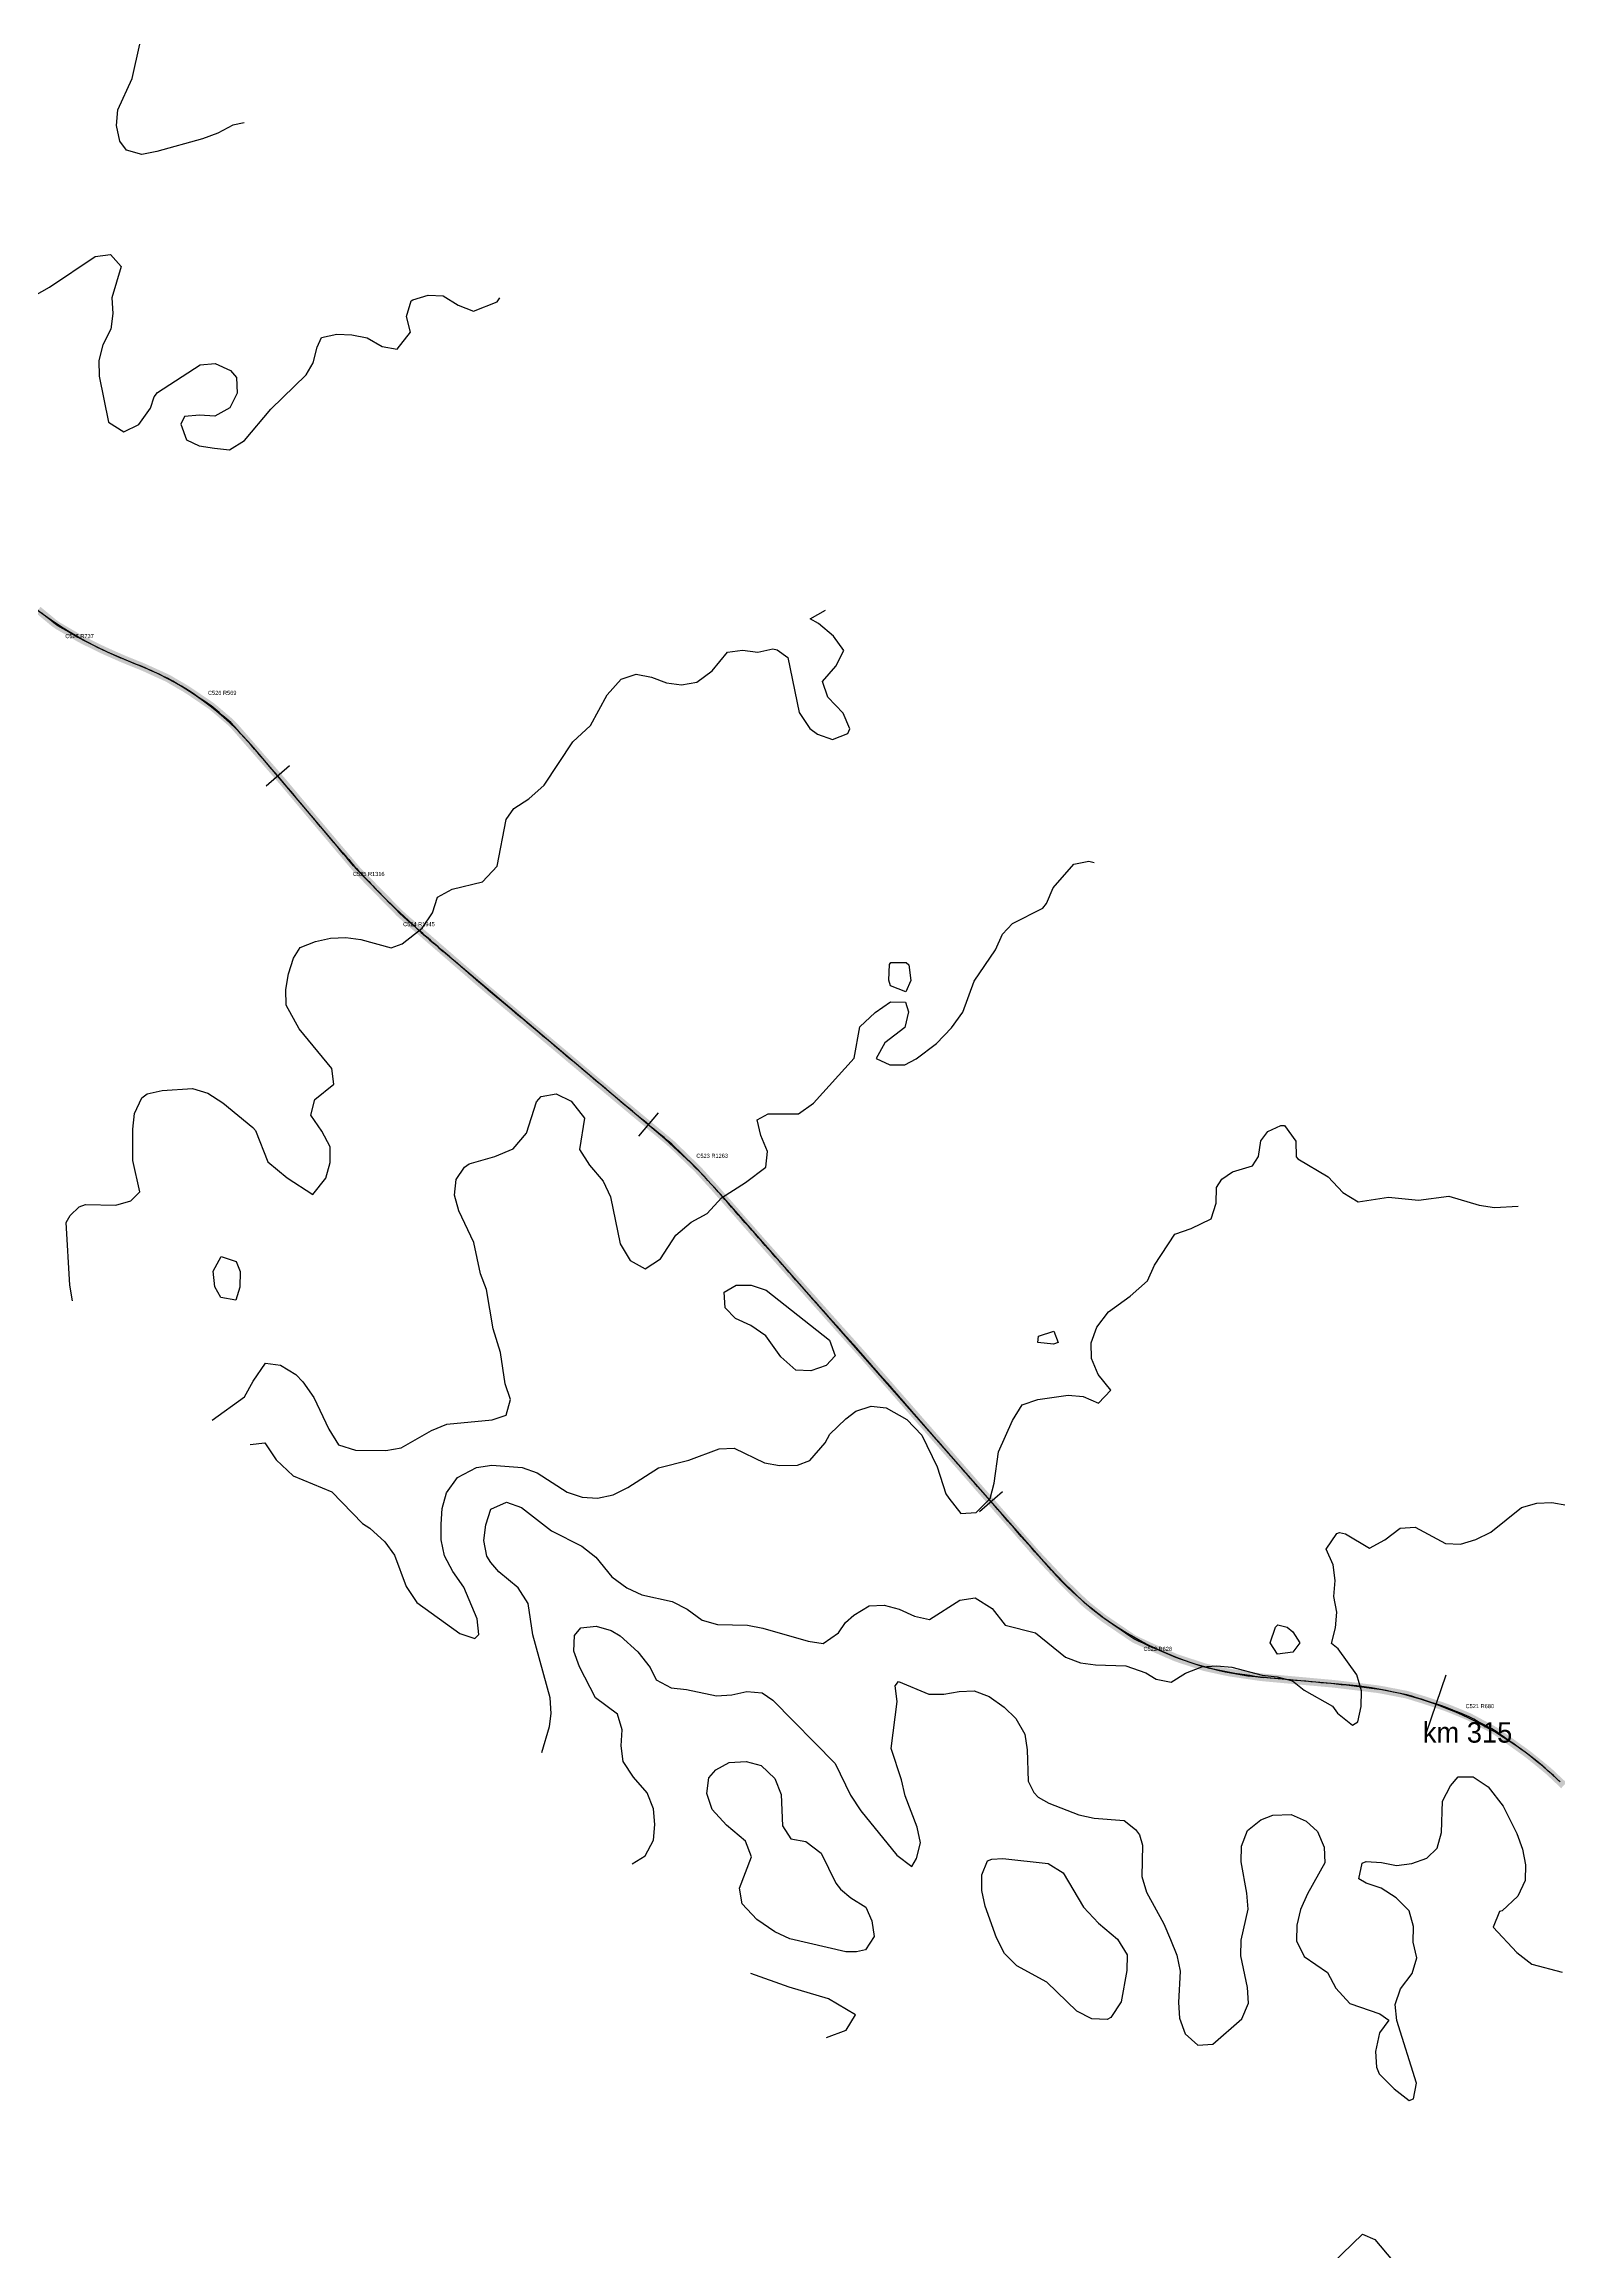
# Model space of a CAD drawing. Header units: metres. Extents: x 697254 to 930473, y 8023396 to 8227001.
# Drawn here: x 727319 to 730290, y 8208866 to 8213196 of the extents above; entities that cross this region are included whole.
import ezdxf

# ---------------------------------------------------------------- set-up
doc = ezdxf.new("R2010")
doc.units = ezdxf.units.M
for name, color, linetype in [('ALIGNMENT_FITTED', 4, 'Continuous'), ('CENTRELINE', 7, 'Continuous'), ('CHAINAGE', 7, 'Continuous'), ('CONTOUR_10M', 33, 'Continuous'), ('CONTOUR_INDEX_50M', 34, 'Continuous'), ('CURVE_LABELS', 4, 'Continuous'), ('GRADE_0-4', 3, 'Continuous'), ('GRADE_4-6', 2, 'Continuous')]:
    doc.layers.add(name, color=color, linetype=linetype)

msp = doc.modelspace()

# ---------------------------------------------------------------- linework, layer by layer
at = {"layer": 'ALIGNMENT_FITTED'}
for p, q in [((727514.5, 8211973.1), (727468.2, 8211992.4)), ((727904.6, 8211609.6), (727729.2, 8211816.3)), ((728518.8, 8211063.3), (728101.5, 8211416.1)), ((729294.5, 8210203.2), (728651.2, 8210933.5)), ((729879.3, 8209977.4), (729709.5, 8209992.7))]:
    msp.add_line(p, q, dxfattribs=at)
for centre, radius, start, end in [((727751.8, 8212672.3), 736.7, -130.1626, -112.6415), ((727295.5, 8211448.1), 568.9, 40.3298, 67.3585), ((728907.5, 8212461.1), 1315.6, -139.6702, -135.5994), ((729357.1, 8212901.4), 1944.9, -135.5994, -130.2109), ((727703.5, 8210098.8), 1263, 41.3727, 49.7891), ((729766, 8210618.5), 628.4, -138.6273, -95.1612), ((729818.1, 8209300.3), 679.8, 46.0951, 84.8388)]:
    msp.add_arc(centre, radius, start, end, dxfattribs=at)
at = {"layer": 'CENTRELINE'}
msp.add_polyline3d([(730292, 8209787.8, 553.1), (730284.7, 8209794.6, 553.1), (730277.4, 8209801.5, 553.3), (730270.2, 8209808.3, 553.5), (730262.5, 8209814.7, 553.7), (730254.7, 8209821.1, 553.9), (730247, 8209827.4, 554.1), (730239.2, 8209833.7, 554.2), (730231.5, 8209840, 554.3), (730223.5, 8209846, 554.5), (730215.3, 8209851.8, 554.6), (730207.2, 8209857.6, 554.9), (730199.1, 8209863.5, 555.4), (730190.9, 8209869.3, 555.8), (730182.8, 8209875.1, 556.1), (730174.6, 8209880.9, 556.3), (730166.5, 8209886.7, 556.4), (730157.8, 8209891.7, 556.3), (730149, 8209896.4, 556.2), (730140.2, 8209901.1, 556), (730131.4, 8209905.8, 555.9), (730122.6, 8209910.6, 555.9), (730113.7, 8209915.3, 555.8), (730104.5, 8209919.2, 555.8), (730095.3, 8209923, 555.8), (730086, 8209926.8, 555.8), (730076.8, 8209930.6, 555.9), (730067.4, 8209934.2, 556.1), (730058, 8209937.4, 556.1), (730048.5, 8209940.6, 556.1), (730039, 8209943.8, 556), (730029.5, 8209947, 556), (730020, 8209950, 555.9), (730010.4, 8209952.9, 555.7), (730000.9, 8209955.9, 555.4), (729991.3, 8209958.8, 554.9), (729981.5, 8209960.7, 554.4), (729971.7, 8209962.6, 553.8), (729961.9, 8209964.5, 552.9), (729952, 8209966.4, 552.2), (729942.2, 8209968.3, 551.7), (729932.4, 8209969.9, 551), (729922.4, 8209971.1, 550.3), (729912.5, 8209972.3, 549.7), (729902.6, 8209973.6, 549.3), (729892.6, 8209974.8, 548.9), (729882.7, 8209976, 548.6), (729872.8, 8209977.2, 548.2), (729862.8, 8209978.4, 547.9), (729852.9, 8209979.6, 547.6), (729843, 8209980.6, 547.4), (729833, 8209981.5, 547.3), (729823, 8209982.4, 547.3), (729813.1, 8209983.3, 547.6), (729803.1, 8209984.2, 547.8), (729793.2, 8209985.1, 548.2), (729783.2, 8209986, 548.6), (729773.2, 8209986.9, 549.1), (729763.3, 8209987.8, 549.3), (729753.3, 8209988.7, 549.3), (729743.4, 8209989.6, 549.2), (729733.4, 8209990.5, 549.2), (729723.4, 8209991.4, 549.3), (729713.5, 8209992.3, 549.4), (729703.5, 8209993.4, 549.5), (729693.6, 8209994.8, 549.5), (729683.7, 8209996.3, 549.4), (729673.8, 8209997.7, 549.4), (729663.9, 8209999.2, 549.4), (729654, 8210000.6, 549.4), (729644.1, 8210002.1, 549.5), (729634.3, 8210004, 549.4), (729624.6, 8210006.1, 549.4), (729614.8, 8210008.3, 549.3), (729605, 8210010.4, 549.3), (729595.3, 8210012.6, 549.2), (729585.8, 8210015.7, 549), (729576.3, 8210018.9, 548.7), (729566.7, 8210022, 548.3), (729557.2, 8210025.1, 547.7), (729547.7, 8210028.2, 546.9), (729538.3, 8210031.5, 546.1), (729529.1, 8210035.5, 545.8), (729519.9, 8210039.4, 545.9), (729510.8, 8210043.4, 545.9), (729501.6, 8210047.4, 545.7), (729492.4, 8210051.4, 545.9), (729483.3, 8210055.6, 546.1), (729474.3, 8210059.8, 546.2), (729465.2, 8210064, 546.3), (729456.2, 8210068.3, 546.5), (729447.9, 8210073.9, 546.6), (729439.6, 8210079.6, 546.5), (729431.4, 8210085.2, 546.4), (729423.1, 8210090.8, 546.3), (729414.8, 8210096.4, 546.3), (729406.5, 8210102.1, 546.4), (729398.3, 8210107.7, 546.2), (729390.4, 8210113.8, 546), (729382.5, 8210120, 545.7), (729374.7, 8210126.3, 545.6), (729366.9, 8210132.5, 545.6), (729359.3, 8210139, 545.5), (729352.1, 8210145.9, 545.3), (729344.9, 8210152.9, 545.2), (729337.7, 8210159.9, 545.4), (729330.6, 8210166.8, 545.5), (729323.4, 8210173.8, 545.2), (729316.2, 8210180.8, 545.1), (729309.4, 8210188.1, 544.6), (729302.5, 8210195.3, 544.7), (729295.7, 8210202.6, 544.5), (729288.8, 8210209.9, 544.5), (729282, 8210217.2, 544.1), (729275.1, 8210224.5, 544.1), (729268.3, 8210231.8, 544), (729261.5, 8210239.2, 543.9), (729255, 8210246.7, 543.7), (729248.4, 8210254.3, 543.2), (729241.8, 8210261.8, 542.4), (729235.2, 8210269.3, 541.5), (729228.6, 8210276.9, 541.2), (729222, 8210284.4, 541), (729215.5, 8210291.9, 541), (729208.9, 8210299.4, 540.5), (729202.3, 8210307, 540.1), (729195.7, 8210314.5, 540), (729189.1, 8210322, 540), (729182.5, 8210329.6, 539.7), (729176, 8210337.1, 539.1), (729169.4, 8210344.6, 539.1), (729162.8, 8210352.2, 539.2), (729156.2, 8210359.7, 539), (729149.6, 8210367.2, 538.6), (729143, 8210374.7, 538.2), (729136.5, 8210382.3, 538.2), (729129.9, 8210389.8, 538.2), (729123.3, 8210397.3, 537.9), (729116.7, 8210404.9, 537.5), (729110.1, 8210412.4, 537.7), (729103.5, 8210419.9, 537.6), (729097, 8210427.5, 537.4), (729090.4, 8210435, 537), (729083.8, 8210442.5, 537.2), (729077.2, 8210450.1, 537.5), (729070.6, 8210457.6, 537.6), (729064, 8210465.1, 537.5), (729057.5, 8210472.6, 537.5), (729050.9, 8210480.2, 537.7), (729044.3, 8210487.7, 537.6), (729037.7, 8210495.2, 537.3), (729031.1, 8210502.8, 537.1), (729024.5, 8210510.3, 537.2), (729018, 8210517.8, 537.1), (729011.4, 8210525.4, 536.7), (729004.8, 8210532.9, 536.4), (728998.2, 8210540.4, 536.4), (728991.6, 8210548, 536.4), (728985, 8210555.5, 536.3), (728978.5, 8210563, 536.1), (728971.9, 8210570.5, 536), (728965.3, 8210578.1, 535.8), (728958.7, 8210585.6, 535.6), (728952.1, 8210593.1, 535.2), (728945.5, 8210600.7, 535.1), (728939, 8210608.2, 535.2), (728932.4, 8210615.7, 535.6), (728925.8, 8210623.3, 536), (728919.2, 8210630.8, 536.1), (728912.5, 8210638.2, 536.2), (728905.9, 8210645.7, 536.6), (728899.2, 8210653.2, 536.8), (728892.5, 8210660.6, 536.9), (728885.9, 8210668.1, 536.6), (728879.2, 8210675.5, 536.1), (728872.6, 8210683, 535.6), (728865.9, 8210690.5, 535.4), (728859.2, 8210697.9, 535.3), (728852.6, 8210705.4, 534.9), (728845.9, 8210712.9, 534.8), (728839.3, 8210720.3, 535), (728832.6, 8210727.8, 535.1), (728826, 8210735.3, 534.7), (728819.3, 8210742.7, 534.6), (728812.7, 8210750.2, 534.8), (728806, 8210757.7, 534.8), (728799.4, 8210765.2, 534.5), (728792.7, 8210772.6, 534), (728786.1, 8210780.1, 534), (728779.4, 8210787.6, 533.9), (728772.8, 8210795.1, 533.5), (728766.1, 8210802.5, 532.9), (728759.5, 8210810, 532.5), (728752.8, 8210817.5, 532.7), (728746.2, 8210825, 532.7), (728739.6, 8210832.4, 532.4), (728732.9, 8210839.9, 532), (728726.3, 8210847.4, 532), (728719.7, 8210854.9, 531.9), (728713.1, 8210862.5, 531.8), (728706.5, 8210870, 531.7), (728699.9, 8210877.5, 531.5), (728693.3, 8210885, 531.4), (728686.7, 8210892.5, 531.2), (728680.1, 8210900, 531), (728673.5, 8210907.6, 530.8), (728666.9, 8210915.1, 530.6), (728660.3, 8210922.6, 530.4), (728653.7, 8210930.1, 530.2), (728647.1, 8210937.6, 530), (728640.5, 8210945.1, 529.8), (728633.9, 8210952.6, 529.7), (728627.2, 8210960, 529.7), (728620.4, 8210967.4, 529.7), (728613.7, 8210974.9, 529.5), (728607, 8210982.3, 529.3), (728600.3, 8210989.6, 529.1), (728593.1, 8210996.6, 529), (728585.9, 8211003.5, 528.8), (728578.7, 8211010.5, 528.7), (728571.5, 8211017.4, 528.5), (728564.3, 8211024.4, 528.3), (728557.1, 8211031.3, 528.4), (728549.9, 8211038.2, 528.6), (728542.3, 8211044.8, 528.7), (728534.6, 8211051.2, 528.5), (728526.9, 8211057.6, 528), (728519.2, 8211064, 527.7), (728511.5, 8211070.4, 527.4), (728503.9, 8211076.8, 527.2), (728496.2, 8211083.2, 527), (728488.5, 8211089.6, 526.9), (728480.8, 8211096, 526.7), (728473.1, 8211102.4, 526.6), (728465.5, 8211108.8, 526.6), (728457.8, 8211115.2, 526.6), (728450.1, 8211121.6, 526.6), (728442.4, 8211128.1, 526.5), (728434.7, 8211134.5, 526.6), (728427.1, 8211140.9, 526.6), (728419.4, 8211147.4, 526.3), (728411.8, 8211153.8, 526), (728404.1, 8211160.2, 526), (728396.5, 8211166.7, 526), (728388.8, 8211173.1, 525.8), (728381.2, 8211179.6, 525.6), (728373.5, 8211186, 525.8), (728365.9, 8211192.5, 526), (728358.2, 8211198.9, 526.1), (728350.6, 8211205.3, 526), (728342.9, 8211211.8, 526.1), (728335.3, 8211218.2, 526.1), (728327.6, 8211224.7, 526), (728320, 8211231.1, 525.7), (728312.3, 8211237.5, 525.4), (728304.7, 8211244, 525), (728297, 8211250.4, 524.9), (728289.4, 8211256.9, 524.9), (728281.7, 8211263.3, 524.9), (728274, 8211269.7, 524.5), (728266.4, 8211276.2, 524), (728258.7, 8211282.6, 524), (728251.1, 8211289, 524), (728243.4, 8211295.5, 523.7), (728235.8, 8211301.9, 523.2), (728228.1, 8211308.3, 523.1), (728220.4, 8211314.8, 523.2), (728212.8, 8211321.2, 523.1), (728205.1, 8211327.6, 522.9), (728197.5, 8211334.1, 523), (728189.8, 8211340.5, 523), (728182.1, 8211347, 523.2), (728174.6, 8211353.5, 523.2), (728167, 8211360, 523.2), (728159.4, 8211366.6, 523.1), (728151.9, 8211373.1, 523), (728144.3, 8211379.7, 522.5), (728136.8, 8211386.2, 521.9), (728129.2, 8211392.8, 521.4), (728121.6, 8211399.3, 521), (728114.1, 8211405.9, 520.8), (728106.5, 8211412.4, 520.8), (728099, 8211419, 520.6), (728091.4, 8211425.5, 520.4), (728083.8, 8211432.1, 520.3), (728076.3, 8211438.6, 520.5), (728068.7, 8211445.2, 520.4), (728061.2, 8211451.7, 520.1), (728053.6, 8211458.3, 519.8), (728046.1, 8211464.8, 519.6), (728038.5, 8211471.4, 519.5), (728030.9, 8211477.9, 519.3), (728023.4, 8211484.5, 519), (728016, 8211491.2, 518.9), (728009, 8211498.3, 518.8), (728002, 8211505.5, 518.8), (727995, 8211512.6, 518.7), (727988, 8211519.8, 518.5), (727981, 8211526.9, 518.3), (727974, 8211534, 518.2), (727967, 8211541.2, 518), (727960, 8211548.3, 517.9), (727953, 8211555.5, 517.9), (727946, 8211562.6, 517.8), (727939, 8211569.8, 517.7), (727932, 8211576.9, 517.6), (727925.4, 8211584.5, 517.4), (727919, 8211592.1, 517.4), (727912.5, 8211599.8, 517.4), (727906.1, 8211607.4, 517.5), (727899.6, 8211615.1, 517.6), (727893.2, 8211622.7, 517.6), (727886.7, 8211630.3, 517.6), (727880.3, 8211638, 517.4), (727873.8, 8211645.6, 517.2), (727867.4, 8211653.3, 517), (727860.9, 8211660.9, 516.9), (727854.5, 8211668.6, 516.8), (727848, 8211676.2, 516.8), (727841.6, 8211683.9, 516.9), (727835.2, 8211691.5, 516.9), (727828.7, 8211699.2, 516.8), (727822.3, 8211706.9, 516.5), (727815.9, 8211714.5, 516.4), (727809.5, 8211722.2, 516.4), (727803, 8211729.9, 516.3), (727796.6, 8211737.5, 516.2), (727790.2, 8211745.2, 516.3), (727783.7, 8211752.8, 516.4), (727777.1, 8211760.4, 516.3), (727770.6, 8211767.9, 515.9), (727764, 8211775.4, 515.6), (727757.4, 8211783, 515.6), (727750.8, 8211790.5, 515.6), (727744.2, 8211798, 515.6), (727737.7, 8211805.6, 515.5), (727731.1, 8211813.1, 515.4), (727724.5, 8211820.6, 515.3), (727717.9, 8211828.2, 515.1), (727711.3, 8211835.7, 514.8), (727704.8, 8211843.2, 514.7), (727698.2, 8211850.8, 514.6), (727691.6, 8211858.3, 514.3), (727684.6, 8211865.4, 513.8), (727677, 8211871.9, 513.7), (727669.4, 8211878.4, 513.8), (727661.8, 8211884.9, 513.8), (727654.2, 8211891.4, 513.9), (727646.5, 8211897.7, 514), (727638.2, 8211903.4, 514.3), (727629.9, 8211909, 514.4), (727621.6, 8211914.6, 514.3), (727613.4, 8211920.2, 514), (727605.1, 8211925.8, 513.6), (727596.7, 8211931.3, 513.4), (727588.1, 8211936.4, 513.2), (727579.4, 8211941.4, 513.3), (727570.8, 8211946.4, 513.3), (727562.2, 8211951.5, 513.4), (727553.1, 8211955.8, 513.3), (727544, 8211959.9, 513.3), (727534.9, 8211964.1, 513.2), (727525.8, 8211968.2, 513.1), (727516.7, 8211972.4, 513), (727507.5, 8211976.3, 512.9), (727498.2, 8211980, 512.9), (727489, 8211983.7, 513.1), (727479.7, 8211987.5, 513.3), (727470.5, 8211991.3, 513.5), (727461.3, 8211995.4, 513.4), (727452.2, 8211999.4, 513.2), (727443, 8212003.5, 513), (727433.9, 8212007.6, 512.8), (727424.9, 8212012, 512.6), (727416, 8212016.4, 512.2), (727407, 8212020.8, 512), (727398, 8212025.2, 512.2), (727389.1, 8212029.8, 512.3), (727380.5, 8212034.8, 512.4), (727371.8, 8212039.8, 512.5), (727363.1, 8212044.9, 512.4), (727354.5, 8212049.9, 512.3), (727345.8, 8212054.9, 512.2), (727337.7, 8212060.7, 512.4), (727330, 8212067.1, 512.4), (727322.3, 8212073.4, 512.5), (727314.6, 8212079.8, 512.5)], dxfattribs=at)
at = {"layer": 'CHAINAGE'}
for p, q in [((727799.7, 8211780.1), (727754.5, 8211740.6)), ((728523.1, 8211099.8), (728484.6, 8211053.8)), ((729198.5, 8210356.8), (729153.4, 8210317.3)), ((730067.7, 8209997.4), (730029.3, 8209883.7))]:
    msp.add_line(p, q, dxfattribs=at)
at = {"layer": 'CONTOUR_10M'}
for points, elevation in [([(727711.2, 8213041.3), (727688.9, 8213036.6), (727659.1, 8213021.1), (727629.2, 8213010.1), (727539.8, 8212985.3), (727510, 8212979.4), (727480.4, 8212987.6), (727466.9, 8213005.3), (727460.9, 8213036.1), (727463.1, 8213066.9), (727491.6, 8213128.1), (727506.3, 8213195.6)], 510), ([(727299.2, 8212702.3), (727329, 8212718.9), (727418.8, 8212779.2), (727448.6, 8212783.3), (727470.1, 8212759.3), (727451.3, 8212698), (727453.6, 8212667.2), (727449.3, 8212636.5), (727434, 8212606), (727426.3, 8212575.3), (727426.9, 8212544.5), (727445.2, 8212454.3), (727474.7, 8212435.3), (727504.6, 8212449.6), (727527, 8212482), (727534.8, 8212504.2), (727540.9, 8212512.6), (727624.6, 8212566.9), (727654.4, 8212569.1), (727684, 8212555.7), (727696.1, 8212541.7), (727697.6, 8212511), (727683.2, 8212482.7), (727653.3, 8212465.8), (727623.6, 8212468.1), (727593.9, 8212465.3), (727586.5, 8212450.6), (727598.2, 8212419.8), (727623, 8212407.8), (727652.7, 8212403), (727682.4, 8212399.8), (727711.8, 8212418.6), (727763, 8212479.6), (727832.5, 8212547.1), (727846.4, 8212570.9), (727854.4, 8212601.6), (727862.9, 8212620.6), (727892.7, 8212626.6), (727922.4, 8212625.8), (727952.1, 8212619.5), (727981.6, 8212602.7), (728011.3, 8212597.5), (728037.4, 8212630.5), (728029.2, 8212661.3), (728038.4, 8212691.9), (728042, 8212694), (728071.8, 8212703.6), (728101.5, 8212701.7), (728131, 8212683.5), (728160.6, 8212671.8), (728207.1, 8212690.2), (728212.8, 8212697.9)], 510), ([(727374.6, 8210730.9), (727369.1, 8210761.7), (727362.2, 8210884.8), (727369.7, 8210898.7), (727387.7, 8210915.3), (727399.6, 8210919.9), (727459, 8210918.8), (727488.8, 8210927.1), (727506.2, 8210944.8), (727492.4, 8211006.4), (727492.9, 8211067.9), (727495.7, 8211098.7), (727510.3, 8211129.3), (727520.7, 8211137), (727550.5, 8211143.5), (727610, 8211147.7), (727639.6, 8211138.7), (727669.1, 8211119.4), (727728, 8211071.1), (727733, 8211065.5), (727757.5, 8211003.7), (727795.6, 8210972.6), (727845.5, 8210939.7), (727871.4, 8210971.8), (727880, 8211002.4), (727879.9, 8211033.2), (727863.2, 8211064.1), (727841.5, 8211095.1), (727849.3, 8211125.7), (727886.7, 8211156.1), (727883.1, 8211186.9), (727819.2, 8211264.8), (727793.5, 8211310.8), (727792.5, 8211341.6), (727798.1, 8211372.3), (727808, 8211402.9), (727820.8, 8211424.2), (727850.7, 8211436.1), (727880.4, 8211442.2), (727910.2, 8211443.8), (727939.9, 8211439.6), (727999.1, 8211423.4), (728020.8, 8211431.5), (728060.1, 8211461.8), (728080.7, 8211492.3), (728090, 8211523), (728119.2, 8211538.7), (728178.8, 8211553.1), (728207, 8211583.3), (728225.2, 8211675.3), (728239.7, 8211696.4), (728269.6, 8211715.6), (728299.6, 8211742.1), (728355.7, 8211827.7), (728390, 8211859.4), (728422.7, 8211919.3), (728450.3, 8211950), (728480.1, 8211960), (728509.8, 8211954.2), (728539.4, 8211943.1), (728569.1, 8211939.1), (728598.8, 8211944.1), (728628.8, 8211966.9), (728658.9, 8212003.4), (728688.7, 8212007.3), (728718.3, 8212003.5), (728748.1, 8212010.1), (728756.5, 8212008), (728777.6, 8211992.6), (728799.5, 8211884.6), (728820.5, 8211853.6), (728835.5, 8211842.6), (728865.1, 8211831.7), (728895, 8211843.5), (728899.1, 8211852.8), (728885.6, 8211883.7), (728856.1, 8211914.7), (728845.5, 8211945.6), (728871.7, 8211976.1), (728887, 8212006.7), (728867.2, 8212034.8), (728837.8, 8212059.5), (728821.4, 8212068.8), (728851.1, 8212085.8)], 520), ([(727648.3, 8210497), (727711.8, 8210543), (727728.4, 8210573.5), (727753, 8210608.8), (727782.6, 8210605.2), (727812.2, 8210586.7), (727826, 8210572.5), (727847.4, 8210541.6), (727877.2, 8210479.7), (727896, 8210448.8), (727929.5, 8210438.2), (727988.9, 8210437.8), (728018.7, 8210442.9), (728078.4, 8210476.6), (728108.3, 8210489.1), (728197.5, 8210497.7), (728224.8, 8210506.9), (728233.7, 8210537.5), (728223.1, 8210568.4), (728213.9, 8210630), (728199.4, 8210676.5), (728186.1, 8210753.3), (728174.7, 8210784.1), (728161.2, 8210845.8), (728132, 8210907.6), (728123.7, 8210938.4), (728126.8, 8210969.1), (728143.2, 8210993.1), (728152.6, 8210999.6), (728202.9, 8211014.3), (728238.3, 8211029.5), (728265, 8211059.9), (728284.4, 8211121.2), (728293.3, 8211132.1), (728323, 8211137.4), (728352.6, 8211122.8), (728378.5, 8211089.5), (728368.6, 8211028.1), (728388.4, 8210997.2), (728415.2, 8210966.1), (728429.8, 8210935.2), (728448.8, 8210842.8), (728468.2, 8210810.5), (728497.7, 8210793.7), (728527.7, 8210813.8), (728557.9, 8210859.8), (728587.8, 8210885.7), (728619.4, 8210902.5), (728647.3, 8210933), (728694.4, 8210963.2), (728734, 8210993.6), (728737.3, 8211024.3), (728724.4, 8211055.2), (728717.5, 8211086), (728738.6, 8211098.1), (728798.1, 8211097.9), (728828, 8211118.5), (728907.7, 8211207), (728918.3, 8211268.4), (728948.7, 8211296.9), (728978.6, 8211317.6), (729008.3, 8211316.7), (729014, 8211298.1), (729007.1, 8211267.5), (728967.9, 8211237.1), (728950.7, 8211206.6), (728977.4, 8211193.8), (729007.1, 8211194), (729029, 8211205.7), (729069.2, 8211236.1), (729098.5, 8211266.5), (729120.3, 8211297), (729142.7, 8211358.3), (729184.5, 8211419.4), (729198.1, 8211450), (729218, 8211471.4), (729277.7, 8211501.4), (729284.9, 8211510.6), (729297.6, 8211541.2), (729338, 8211587.3), (729367.8, 8211593.4), (729378.4, 8211590.8)], 530), ([(728976.5, 8211390.8), (728979.4, 8211394.4), (729009.2, 8211394.8), (729014.4, 8211390.4), (729018.5, 8211359.6), (729008.6, 8211337.4), (728979, 8211349), (728975.2, 8211360), (728976.5, 8211390.8)], 530), ([(727722.8, 8210449.3), (727751.3, 8210452.8), (727774.1, 8210419.3), (727807, 8210388.2), (727883.2, 8210356.7), (727943.2, 8210294.6), (727957.6, 8210285.7), (727987, 8210258.3), (728005.8, 8210232.4), (728028.6, 8210170.7), (728049.5, 8210139.7), (728133.7, 8210078.8), (728163.4, 8210069), (728171, 8210077), (728168.3, 8210107.7), (728141.9, 8210169.5), (728120.3, 8210200.5), (728104, 8210231.4), (728097.4, 8210262.2), (728097.4, 8210293), (728099.2, 8210323.7), (728107.8, 8210354.4), (728129.5, 8210384.9), (728166.8, 8210404.3), (728196.6, 8210408.7), (728256, 8210404.3), (728285.6, 8210394), (728344.6, 8210355.7), (728374.2, 8210346), (728403.9, 8210344.4), (728434.5, 8210351), (728463.6, 8210364.9), (728523.4, 8210404), (728583, 8210418.6), (728642.7, 8210441.1), (728672.4, 8210442.1), (728731.5, 8210413.3), (728761.2, 8210408.3), (728796.5, 8210408.7), (728820.7, 8210418.1), (728850.8, 8210452.6), (728859.8, 8210469.5), (728890.9, 8210500), (728910.8, 8210514.8), (728940.7, 8210524.9), (728970.3, 8210521.2), (729010.9, 8210498.7), (729040, 8210467.7), (729070.3, 8210405.8), (729087.4, 8210352.5), (729093, 8210344.1), (729116.8, 8210314.1), (729146.5, 8210316.4), (729173.9, 8210343.3), (729181.9, 8210373.9), (729190.5, 8210435.3), (729218, 8210496.6), (729236.8, 8210527.1), (729267.7, 8210538), (729327.2, 8210546.3), (729356.9, 8210543.7), (729386.5, 8210530.5), (729411.1, 8210556), (729385.7, 8210587), (729373, 8210617.9), (729372.2, 8210648.7), (729383.3, 8210679.3), (729406.2, 8210709.8), (729448.6, 8210740.1), (729482.8, 8210770.5), (729496.3, 8210801.1), (729536.6, 8210862.2), (729568.3, 8210873), (729607.4, 8210892.2), (729617.5, 8210922.9), (729617.9, 8210953.6), (729628.8, 8210970.1), (729649.8, 8210984), (729688.5, 8210995.9), (729700.4, 8211014.2), (729705, 8211044.9), (729718.9, 8211063), (729744.4, 8211075.3), (729751.2, 8211075.2), (729773.7, 8211044.2), (729774.5, 8211013.5), (729777.8, 8211009.9), (729836.8, 8210974.6), (729866.2, 8210943.7), (729895.7, 8210925.1), (729955.3, 8210934.5), (730014.6, 8210928.9), (730074.1, 8210936.2), (730133.4, 8210918.5), (730163.1, 8210914.5), (730209.8, 8210916.7)], 540), ([(727650.5, 8210789.6), (727666, 8210817.9), (727695.6, 8210808.6), (727703.4, 8210789), (727702.4, 8210758.3), (727694.8, 8210732.2), (727665.1, 8210738), (727653.6, 8210758.8), (727650.5, 8210789.6)], 530), ([(728652.6, 8210748.4), (728675.7, 8210762.1), (728705.4, 8210762.1), (728735, 8210751.9), (728859.3, 8210654), (728870.2, 8210623.2), (728852.4, 8210604.3), (728822.5, 8210594), (728792.8, 8210595.5), (728763.4, 8210621.4), (728734.1, 8210662.7), (728704.6, 8210682.5), (728675, 8210696.6), (728654.2, 8210717.7), (728652.6, 8210748.4)], 540), ([(729267.4, 8210649.8), (729269, 8210661.8), (729298.8, 8210671.8), (729307.3, 8210649.4), (729298.5, 8210646.1), (729267.4, 8210649.8)], 540), ([(728471.7, 8209627.1), (728497.6, 8209643.1), (728514, 8209673.7), (728516.4, 8209704.4), (728513.9, 8209735.2), (728501.4, 8209766.1), (728474.4, 8209797.1), (728454.2, 8209828), (728450.6, 8209858.8), (728452.4, 8209889.6), (728443.5, 8209920.4), (728399.9, 8209952.9), (728368.6, 8210013.4), (728357.9, 8210044.3), (728358.9, 8210075), (728371.6, 8210089.8), (728401.3, 8210092.9), (728430.9, 8210084.5), (728448.6, 8210074.1), (728483, 8210043), (728507.6, 8210012), (728519.1, 8209987.7), (728548.6, 8209972.3), (728578.3, 8209969.3), (728637.6, 8209956.3), (728667.3, 8209958.7), (728697.1, 8209965.4), (728726.8, 8209962.6), (728748, 8209948), (728870.4, 8209823.7), (728900.4, 8209761.9), (728920.5, 8209730.9), (728990.9, 8209643.9), (729020.4, 8209621.8), (729029.9, 8209637.6), (729037.4, 8209668.2), (729031.3, 8209699), (729007.4, 8209760.8), (729000.5, 8209791.6), (728979.7, 8209853.3), (728991.9, 8209945.4), (728987.6, 8209976.2), (728994.5, 8209984.4), (729053.6, 8209959.9), (729083.4, 8209959.7), (729113.1, 8209965.2), (729142.9, 8209966.4), (729172.4, 8209955.3), (729201.9, 8209934.6), (729224.4, 8209912.3), (729242.5, 8209881.3), (729246.7, 8209850.5), (729248.7, 8209789), (729259.6, 8209766.9), (729268.2, 8209758.1), (729289.1, 8209746.4), (729348.3, 8209723), (729378, 8209717), (729437.3, 8209712.1), (729459.2, 8209694.6), (729466.8, 8209684.1), (729473.2, 8209663.7), (729471.7, 8209602.2), (729480.8, 8209571.4), (729514.5, 8209509.5), (729527.8, 8209478.6), (729540.2, 8209447.7), (729547.1, 8209416.9), (729543.3, 8209355.5), (729545.4, 8209324.7), (729556.8, 8209293.8), (729581.3, 8209271.3), (729611, 8209273.4), (729667.9, 8209323.4), (729680.9, 8209354), (729678.7, 8209384.8), (729665.8, 8209446.4), (729666.5, 8209477.2), (729680.4, 8209538.5), (729677.9, 8209569.3), (729666.5, 8209630.9), (729667.3, 8209661.7), (729679.2, 8209692.3), (729704.8, 8209713.4), (729728.8, 8209722.5), (729764.3, 8209723.9), (729793.9, 8209711.1), (729815.9, 8209690.8), (729829.2, 8209660), (729830.4, 8209629.2), (729796.4, 8209568.1), (729782.9, 8209537.5), (729775.6, 8209506.8), (729775.3, 8209476), (729789.8, 8209445.1), (729836.1, 8209413.9), (729851.9, 8209383), (729879.3, 8209353.2), (729938.5, 8209333.1), (729956.4, 8209320.4), (729938.1, 8209295.8), (729929.9, 8209259.2), (729931.7, 8209228.4), (729937.3, 8209215.1), (729966.7, 8209186), (729996.1, 8209162.7), (730004.6, 8209166.1), (730010.2, 8209196.8), (729972, 8209320.2), (729968.7, 8209351), (729979.2, 8209381.7), (730001.7, 8209412.2), (730010.8, 8209442.8), (730003.8, 8209473.6), (730004.4, 8209504.4), (729996, 8209535.2), (729970.6, 8209560.3), (729941.1, 8209579.3), (729911.5, 8209589.4), (729897.2, 8209597.8), (729904.1, 8209628.4), (729911.9, 8209631.5), (729941.6, 8209629.8), (729971.3, 8209623.6), (730001, 8209627.9), (730030.8, 8209638.2), (730050.7, 8209657.6), (730059.5, 8209688.3), (730061.2, 8209749.8), (730076.8, 8209780.4), (730091.9, 8209797.9), (730121.6, 8209797.7), (730151.2, 8209777.9), (730180.5, 8209740.4), (730206.9, 8209686.8), (730218.2, 8209655.9), (730224.3, 8209625.1), (730223.4, 8209594.3), (730209, 8209563.7), (730178.3, 8209535.1), (730173, 8209533.4), (730160.5, 8209502.8), (730207.2, 8209453.4), (730236.7, 8209430.4), (730295.9, 8209415)], 560), ([(728662.3, 8209825.9), (728695.7, 8209828), (728725.3, 8209819.9), (728752, 8209794.2), (728764, 8209763.3), (728766.6, 8209701.8), (728783.3, 8209676.2), (728812.9, 8209670.8), (728842.4, 8209647.9), (728871.5, 8209589.2), (728880.6, 8209577.6), (728900.9, 8209560.2), (728930.4, 8209542), (728942.3, 8209515.5), (728946.9, 8209484.7), (728929.6, 8209458.2), (728912.2, 8209454.3), (728891.4, 8209454.5), (728781.2, 8209480.2), (728751.6, 8209494), (728716.5, 8209517.8), (728687.5, 8209548.9), (728682.7, 8209579.7), (728706.2, 8209640.9), (728694.4, 8209671.8), (728657, 8209702.9), (728629.1, 8209734), (728618.6, 8209764.8), (728622.1, 8209795.5), (728636.1, 8209811.7), (728662.3, 8209825.9)], 570), ([(729177.2, 8209636), (729198.8, 8209637.5), (729287.9, 8209627.7), (729317.4, 8209609.4), (729357.4, 8209541.9), (729386.6, 8209510.8), (729424, 8209479.7), (729443, 8209448.8), (729442.3, 8209418), (729431.4, 8209356.6), (729410.6, 8209326.1), (729403.5, 8209322), (729373.8, 8209323.3), (729344.3, 8209338), (729285.5, 8209395), (729226.4, 8209427.2), (729202.2, 8209451.3), (729186.5, 8209482.2), (729164.1, 8209543.9), (729157.8, 8209574.7), (729157.6, 8209605.5), (729169.1, 8209633.1), (729177.2, 8209636)], 570), ([(728853, 8209286.3), (728891.8, 8209300.8), (728910, 8209331.3), (728857, 8209362.6), (728780.2, 8209385.3), (728704.5, 8209412.1)], 560), ([(729844.2, 8208842.8), (729904.3, 8208901), (729928.9, 8208890.2), (729963.2, 8208849.4)], 570)]:
    msp.add_lwpolyline(points, dxfattribs=dict(at, elevation=elevation))
at = {"layer": 'CONTOUR_INDEX_50M', "elevation": 550}
for points in [[(728294.7, 8209845.2), (728310.1, 8209896.7), (728313.3, 8209921.8), (728311.4, 8209952.5), (728277.5, 8210075.9), (728267.9, 8210137.5), (728248.2, 8210168.4), (728210.2, 8210199.6), (728194.6, 8210218.2), (728186.9, 8210230.5), (728181.4, 8210261.4), (728184.9, 8210292.1), (728194.7, 8210322.7), (728225.6, 8210336.4), (728255.2, 8210325.6), (728314.1, 8210280.4), (728373.2, 8210249.8), (728400.8, 8210228.3), (728432, 8210189.8), (728461.5, 8210168.3), (728491.1, 8210154.9), (728550.4, 8210141.3), (728579.9, 8210126.3), (728609.4, 8210105.2), (728639.1, 8210096.7), (728698.5, 8210094.9), (728728.1, 8210089.5), (728817, 8210063.5), (728846.7, 8210059), (728876.6, 8210080.3), (728890.7, 8210100.2), (728906.7, 8210114.7), (728936.6, 8210133.1), (728966.3, 8210134.7), (728995.9, 8210126.6), (729025.5, 8210112.6), (729055.2, 8210106.6), (729115, 8210144.4), (729144.7, 8210148.5), (729178, 8210128), (729203.6, 8210095.2), (729262.9, 8210080.3), (729321.8, 8210032.4), (729351.4, 8210021.4), (729381.1, 8210017.2), (729440.5, 8210015.3), (729479.4, 8210001.9), (729499.7, 8209989.4), (729529.3, 8209983.1), (729557.6, 8210001), (729589.1, 8210013.2), (729618.8, 8210015.6), (729648.5, 8210012.5), (729707.7, 8209997), (729737.4, 8209994.1), (729767.1, 8209986), (729789.8, 8209967.9), (729845.4, 8209936.5), (729855.5, 8209922.3), (729885, 8209899.1), (729895.1, 8209905.3), (729901.7, 8209935.9), (729902.6, 8209966.7), (729893.5, 8209997.5), (729856.9, 8210048.8), (729843.4, 8210059.5), (729851.7, 8210090.2), (729853.8, 8210120.9), (729848.2, 8210151.7), (729851.1, 8210182.5), (729847, 8210213.2), (729833.3, 8210244.1), (729853.8, 8210274.7), (729859.2, 8210277.1), (729870.8, 8210274.5), (729918.3, 8210246.2), (729948.2, 8210262.6), (729978.2, 8210285.2), (730007.9, 8210287.3), (730067, 8210255.2), (730096.7, 8210254.1), (730126.5, 8210263.2), (730156.4, 8210277.7), (730216.3, 8210326.1), (730246.1, 8210334.6), (730275.9, 8210335.5), (730305.5, 8210330.4)], [(729734.1, 8210091.4), (729738.5, 8210095.7), (729756.7, 8210091.2), (729768.1, 8210082.4), (729781.6, 8210060.2), (729767.6, 8210042.2), (729737.9, 8210038.4), (729723.3, 8210060.8), (729734.1, 8210091.4)]]:
    msp.add_lwpolyline(points, dxfattribs=at)
at = {"layer": 'GRADE_0-4', "const_width": 15}
for points in [[(729902.6, 8209973.6), (729892.6, 8209974.8), (729882.7, 8209976), (729872.8, 8209977.2), (729862.8, 8209978.4), (729852.9, 8209979.6), (729843, 8209980.6), (729833, 8209981.5), (729823, 8209982.4), (729813.1, 8209983.3), (729803.1, 8209984.2), (729793.2, 8209985.1), (729783.2, 8209986), (729773.2, 8209986.9), (729763.3, 8209987.8), (729753.3, 8209988.7), (729743.4, 8209989.6), (729733.4, 8209990.5), (729723.4, 8209991.4), (729713.5, 8209992.3), (729703.5, 8209993.4), (729693.6, 8209994.8), (729683.7, 8209996.3), (729673.8, 8209997.7), (729663.9, 8209999.2), (729654, 8210000.6), (729644.1, 8210002.1), (729634.3, 8210004), (729624.6, 8210006.1), (729614.8, 8210008.3), (729605, 8210010.4), (729595.3, 8210012.6), (729585.8, 8210015.7), (729576.3, 8210018.9), (729566.7, 8210022), (729557.2, 8210025.1), (729547.7, 8210028.2), (729538.3, 8210031.5), (729529.1, 8210035.5), (729519.9, 8210039.4), (729510.8, 8210043.4), (729501.6, 8210047.4), (729492.4, 8210051.4), (729483.3, 8210055.6), (729474.3, 8210059.8), (729465.2, 8210064), (729456.2, 8210068.3), (729447.9, 8210073.9), (729439.6, 8210079.6), (729431.4, 8210085.2), (729423.1, 8210090.8), (729414.8, 8210096.4), (729406.5, 8210102.1), (729398.3, 8210107.7), (729390.4, 8210113.8), (729382.5, 8210120), (729374.7, 8210126.3), (729366.9, 8210132.5), (729359.3, 8210139), (729352.1, 8210145.9), (729344.9, 8210152.9), (729337.7, 8210159.9), (729330.6, 8210166.8), (729323.4, 8210173.8), (729316.2, 8210180.8), (729309.4, 8210188.1), (729302.5, 8210195.3), (729295.7, 8210202.6), (729288.8, 8210209.9), (729282, 8210217.2), (729275.1, 8210224.5), (729268.3, 8210231.8), (729261.5, 8210239.2), (729255, 8210246.7), (729248.4, 8210254.3), (729241.8, 8210261.8), (729235.2, 8210269.3), (729228.6, 8210276.9), (729222, 8210284.4), (729215.5, 8210291.9), (729208.9, 8210299.4), (729202.3, 8210307), (729195.7, 8210314.5), (729189.1, 8210322), (729182.5, 8210329.6), (729176, 8210337.1), (729169.4, 8210344.6), (729162.8, 8210352.2), (729156.2, 8210359.7), (729149.6, 8210367.2), (729143, 8210374.7), (729136.5, 8210382.3), (729129.9, 8210389.8), (729123.3, 8210397.3), (729116.7, 8210404.9), (729110.1, 8210412.4), (729103.5, 8210419.9), (729097, 8210427.5), (729090.4, 8210435), (729083.8, 8210442.5), (729077.2, 8210450.1), (729070.6, 8210457.6), (729064, 8210465.1), (729057.5, 8210472.6), (729050.9, 8210480.2), (729044.3, 8210487.7), (729037.7, 8210495.2), (729031.1, 8210502.8), (729024.5, 8210510.3), (729018, 8210517.8), (729011.4, 8210525.4), (729004.8, 8210532.9), (728998.2, 8210540.4), (728991.6, 8210548), (728985, 8210555.5), (728978.5, 8210563), (728971.9, 8210570.5), (728965.3, 8210578.1), (728958.7, 8210585.6), (728952.1, 8210593.1), (728945.5, 8210600.7), (728939, 8210608.2), (728932.4, 8210615.7), (728925.8, 8210623.3), (728919.2, 8210630.8), (728912.5, 8210638.2), (728905.9, 8210645.7), (728899.2, 8210653.2), (728892.5, 8210660.6), (728885.9, 8210668.1), (728879.2, 8210675.5), (728872.6, 8210683), (728865.9, 8210690.5), (728859.2, 8210697.9), (728852.6, 8210705.4), (728845.9, 8210712.9), (728839.3, 8210720.3), (728832.6, 8210727.8), (728826, 8210735.3), (728819.3, 8210742.7), (728812.7, 8210750.2), (728806, 8210757.7), (728799.4, 8210765.2), (728792.7, 8210772.6), (728786.1, 8210780.1), (728779.4, 8210787.6), (728772.8, 8210795.1), (728766.1, 8210802.5), (728759.5, 8210810), (728752.8, 8210817.5), (728746.2, 8210825), (728739.6, 8210832.4), (728732.9, 8210839.9), (728726.3, 8210847.4), (728719.7, 8210854.9), (728713.1, 8210862.5), (728706.5, 8210870), (728699.9, 8210877.5), (728693.3, 8210885), (728686.7, 8210892.5), (728680.1, 8210900), (728673.5, 8210907.6), (728666.9, 8210915.1), (728660.3, 8210922.6), (728653.7, 8210930.1), (728647.1, 8210937.6), (728640.5, 8210945.1), (728633.9, 8210952.6), (728627.2, 8210960), (728620.4, 8210967.4), (728613.7, 8210974.9), (728607, 8210982.3), (728600.3, 8210989.6), (728593.1, 8210996.6), (728585.9, 8211003.5), (728578.7, 8211010.5), (728571.5, 8211017.4), (728564.3, 8211024.4), (728557.1, 8211031.3), (728549.9, 8211038.2), (728542.3, 8211044.8), (728534.6, 8211051.2), (728526.9, 8211057.6), (728519.2, 8211064), (728511.5, 8211070.4), (728503.9, 8211076.8), (728496.2, 8211083.2), (728488.5, 8211089.6), (728480.8, 8211096), (728473.1, 8211102.4), (728465.5, 8211108.8), (728457.8, 8211115.2), (728450.1, 8211121.6), (728442.4, 8211128.1), (728434.7, 8211134.5), (728427.1, 8211140.9), (728419.4, 8211147.4), (728411.8, 8211153.8), (728404.1, 8211160.2), (728396.5, 8211166.7), (728388.8, 8211173.1), (728381.2, 8211179.6), (728373.5, 8211186), (728365.9, 8211192.5), (728358.2, 8211198.9), (728350.6, 8211205.3), (728342.9, 8211211.8), (728335.3, 8211218.2), (728327.6, 8211224.7), (728320, 8211231.1), (728312.3, 8211237.5), (728304.7, 8211244), (728297, 8211250.4), (728289.4, 8211256.9), (728281.7, 8211263.3), (728274, 8211269.7), (728266.4, 8211276.2), (728258.7, 8211282.6), (728251.1, 8211289), (728243.4, 8211295.5), (728235.8, 8211301.9), (728228.1, 8211308.3), (728220.4, 8211314.8), (728212.8, 8211321.2), (728205.1, 8211327.6), (728197.5, 8211334.1), (728189.8, 8211340.5), (728182.1, 8211347), (728174.6, 8211353.5), (728167, 8211360), (728159.4, 8211366.6), (728151.9, 8211373.1), (728144.3, 8211379.7), (728136.8, 8211386.2), (728129.2, 8211392.8), (728121.6, 8211399.3), (728114.1, 8211405.9), (728106.5, 8211412.4), (728099, 8211419), (728091.4, 8211425.5), (728083.8, 8211432.1), (728076.3, 8211438.6), (728068.7, 8211445.2), (728061.2, 8211451.7), (728053.6, 8211458.3), (728046.1, 8211464.8), (728038.5, 8211471.4), (728030.9, 8211477.9), (728023.4, 8211484.5), (728016, 8211491.2), (728009, 8211498.3), (728002, 8211505.5), (727995, 8211512.6), (727988, 8211519.8), (727981, 8211526.9), (727974, 8211534), (727967, 8211541.2), (727960, 8211548.3), (727953, 8211555.5), (727946, 8211562.6), (727939, 8211569.8), (727932, 8211576.9), (727925.4, 8211584.5), (727919, 8211592.1), (727912.5, 8211599.8), (727906.1, 8211607.4), (727899.6, 8211615.1), (727893.2, 8211622.7), (727886.7, 8211630.3), (727880.3, 8211638), (727873.8, 8211645.6), (727867.4, 8211653.3), (727860.9, 8211660.9), (727854.5, 8211668.6), (727848, 8211676.2), (727841.6, 8211683.9), (727835.2, 8211691.5), (727828.7, 8211699.2), (727822.3, 8211706.9), (727815.9, 8211714.5), (727809.5, 8211722.2), (727803, 8211729.9), (727796.6, 8211737.5), (727790.2, 8211745.2), (727783.7, 8211752.8), (727777.1, 8211760.4), (727770.6, 8211767.9), (727764, 8211775.4), (727757.4, 8211783), (727750.8, 8211790.5), (727744.2, 8211798), (727737.7, 8211805.6), (727731.1, 8211813.1), (727724.5, 8211820.6), (727717.9, 8211828.2), (727711.3, 8211835.7), (727704.8, 8211843.2), (727698.2, 8211850.8), (727691.6, 8211858.3), (727684.6, 8211865.4), (727677, 8211871.9), (727669.4, 8211878.4), (727661.8, 8211884.9), (727654.2, 8211891.4), (727646.5, 8211897.7), (727638.2, 8211903.4), (727629.9, 8211909), (727621.6, 8211914.6), (727613.4, 8211920.2), (727605.1, 8211925.8), (727596.7, 8211931.3), (727588.1, 8211936.4), (727579.4, 8211941.4), (727570.8, 8211946.4), (727562.2, 8211951.5), (727553.1, 8211955.8), (727544, 8211959.9), (727534.9, 8211964.1), (727525.8, 8211968.2), (727516.7, 8211972.4), (727507.5, 8211976.3), (727498.2, 8211980), (727489, 8211983.7), (727479.7, 8211987.5), (727470.5, 8211991.3), (727461.3, 8211995.4), (727452.2, 8211999.4), (727443, 8212003.5), (727433.9, 8212007.6), (727424.9, 8212012), (727416, 8212016.4), (727407, 8212020.8), (727398, 8212025.2), (727389.1, 8212029.8), (727380.5, 8212034.8), (727371.8, 8212039.8), (727363.1, 8212044.9), (727354.5, 8212049.9), (727345.8, 8212054.9), (727337.7, 8212060.7), (727330, 8212067.1), (727322.3, 8212073.4), (727314.6, 8212079.8), (727306.9, 8212086.2)], [(730299.3, 8209780.9), (730292, 8209787.8), (730284.7, 8209794.6), (730277.4, 8209801.5), (730270.2, 8209808.3), (730262.5, 8209814.7), (730254.7, 8209821.1), (730247, 8209827.4), (730239.2, 8209833.7), (730231.5, 8209840), (730223.5, 8209846), (730215.3, 8209851.8), (730207.2, 8209857.6), (730199.1, 8209863.5), (730190.9, 8209869.3), (730182.8, 8209875.1), (730174.6, 8209880.9), (730166.5, 8209886.7), (730157.8, 8209891.7), (730149, 8209896.4), (730140.2, 8209901.1), (730131.4, 8209905.8), (730122.6, 8209910.6), (730113.7, 8209915.3), (730104.5, 8209919.2), (730095.3, 8209923), (730086, 8209926.8), (730076.8, 8209930.6), (730067.4, 8209934.2), (730058, 8209937.4), (730048.5, 8209940.6), (730039, 8209943.8), (730029.5, 8209947), (730020, 8209950), (730010.4, 8209952.9), (730000.9, 8209955.9), (729991.3, 8209958.8), (729981.5, 8209960.7), (729971.7, 8209962.6), (729961.9, 8209964.5)]]:
    msp.add_lwpolyline(points, dxfattribs=at)
at = {"layer": 'GRADE_4-6', "const_width": 15}
msp.add_lwpolyline([(729961.9, 8209964.5), (729952, 8209966.4), (729942.2, 8209968.3), (729932.4, 8209969.9), (729922.4, 8209971.1), (729912.5, 8209972.3), (729902.6, 8209973.6)], dxfattribs=at)

# ---------------------------------------------------------------- texts
at = {"layer": 'CHAINAGE'}
msp.add_text('km 315', height=40, dxfattribs=at).set_placement((730022.9, 8209864.8))
at = {"layer": 'CURVE_LABELS'}
for s, p in [('C527 R737', (727360.2, 8212030.7)), ('C526 R569', (727640, 8211919.5)), ('C525 R1316', (727924.4, 8211564.4)), ('C524 R1945', (728022.8, 8211465.8)), ('C523 R1263', (728597.9, 8211011.6)), ('C522 R628', (729475, 8210044.7)), ('C521 R680', (730106.6, 8209932.4))]:
    msp.add_text(s, height=8, dxfattribs=at).set_placement(p)

doc.saveas('drawing.dxf')
